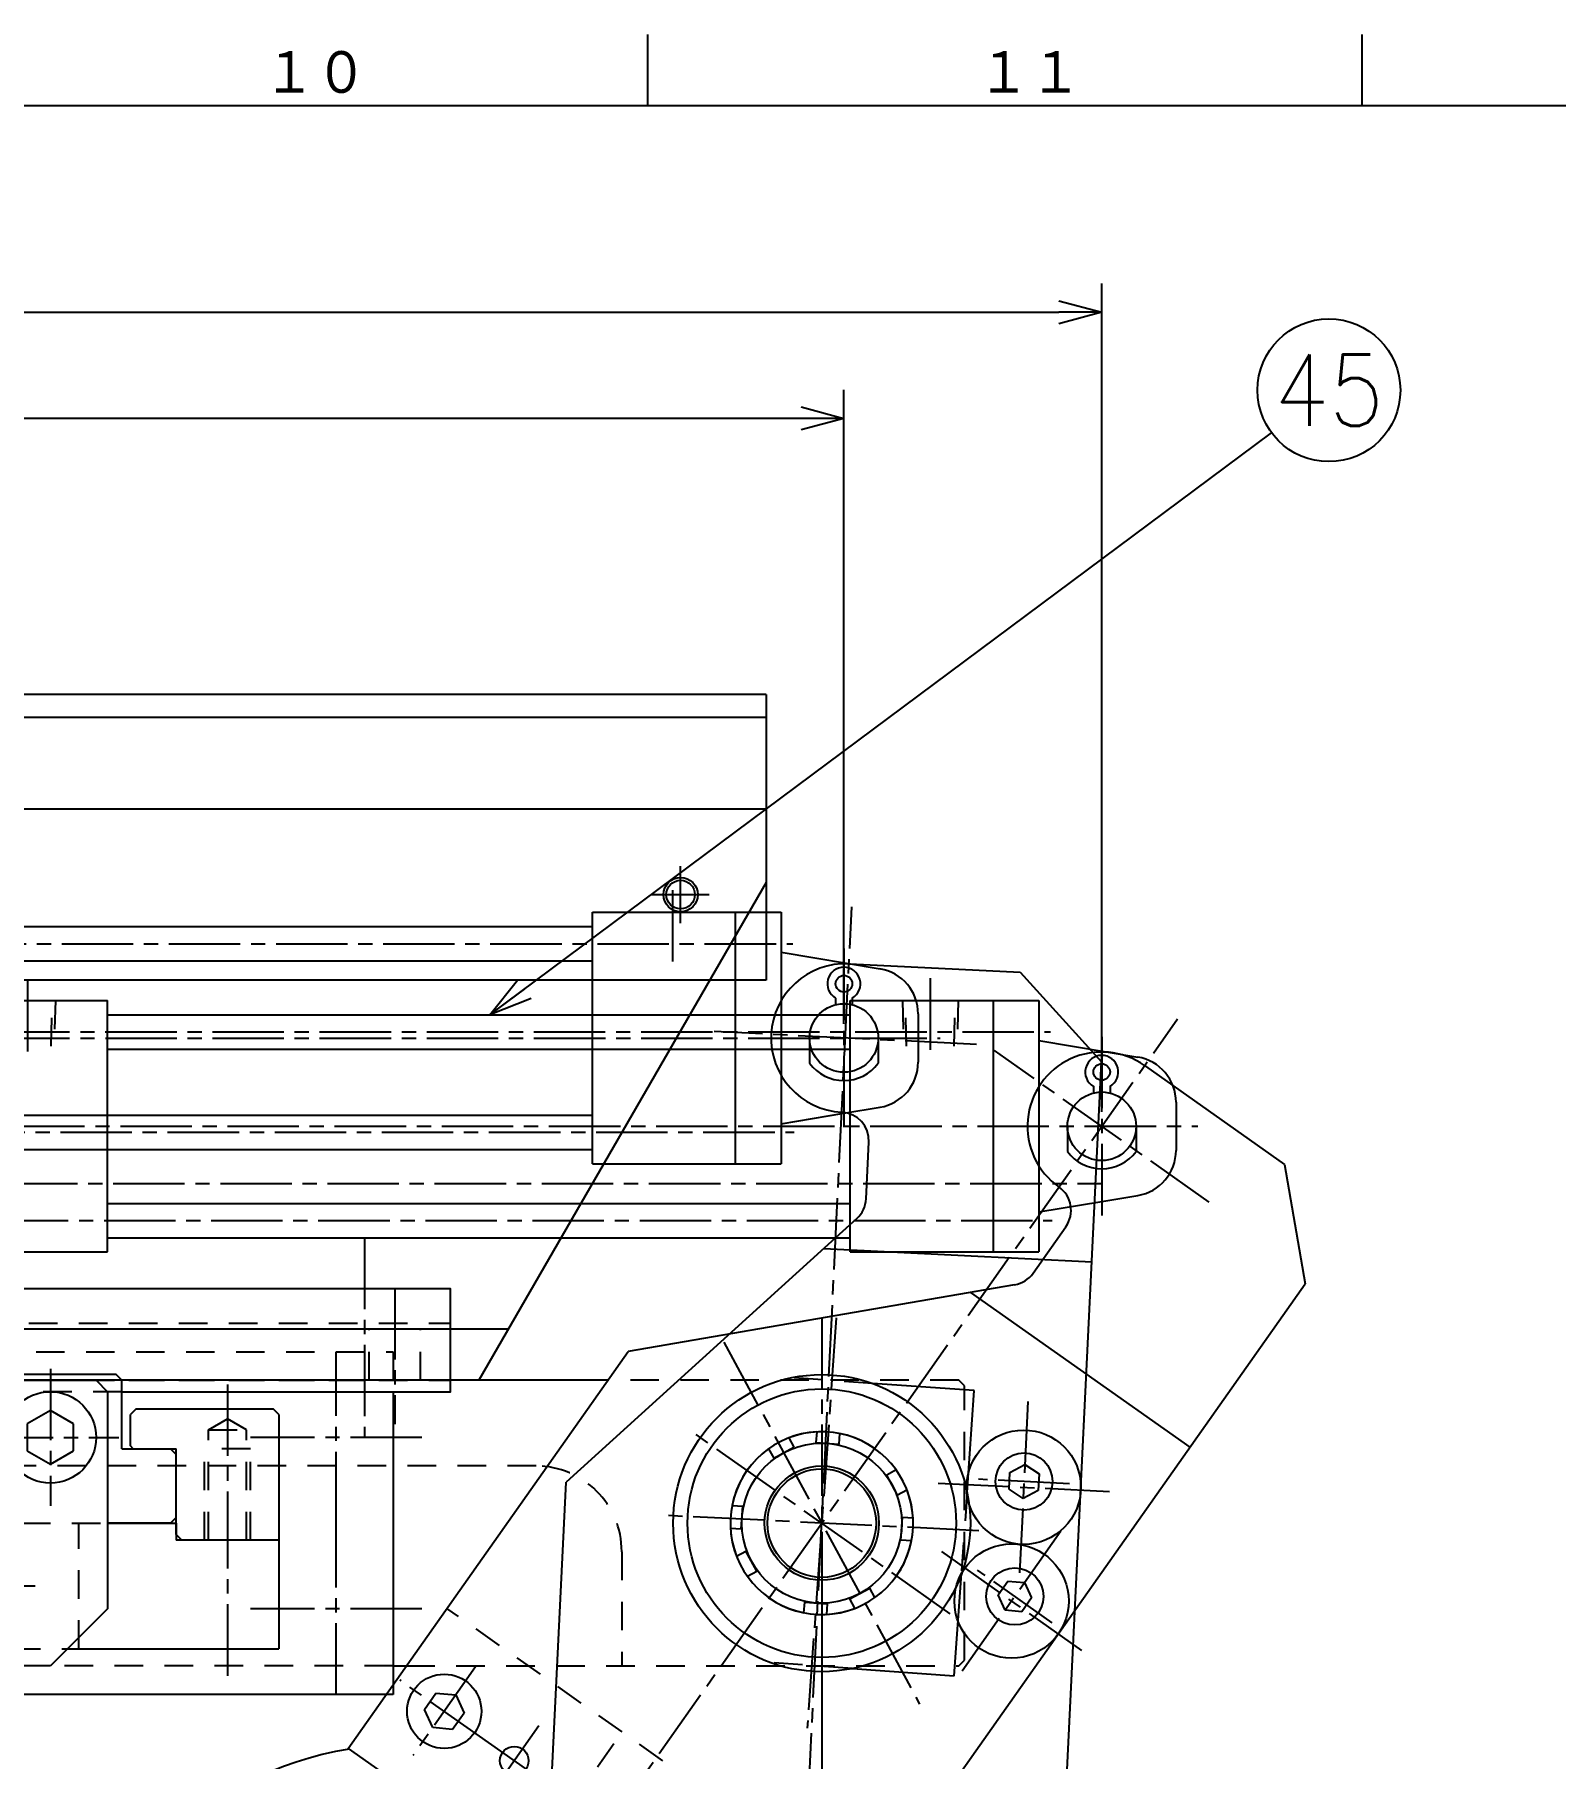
# Model space of a CAD drawing. Extents: x 0 to 2102, y 0 to 1485.
# Drawn here: x 1167.7 to 1433.9, y 1158.3 to 1460 of the extents above; entities that cross this region are included whole.
import ezdxf
from ezdxf.enums import TextEntityAlignment as Align

# ---------------------------------------------------------------- set-up
doc = ezdxf.new("R2010")
doc.units = 0
doc.header["$LTSCALE"] = 2.5
for name, pattern in [('GEN4A', [15, 10, -1, 1, -1, 1, -1]), ('GEN7A', [7.5, 5, -0.75, 1, -0.75]), ('HIDDEN2', [3.5, 2, -1.5])]:
    doc.linetypes.add(name, pattern=pattern)
doc.layers.get('0').update_dxf_attribs({"linetype": 'CONTINUOUS'})
doc.layers.get('DEFPOINTS').update_dxf_attribs({"linetype": 'CONTINUOUS'})
for name, color, linetype in [('2', 5, 'CONTINUOUS'), ('4', 3, 'CONTINUOUS'), ('4A', 3, 'GEN4A'), ('5', 3, 'CONTINUOUS'), ('7A', 4, 'GEN7A'), ('9', 3, 'HIDDEN2'), ('RAHM2', 1, 'CONTINUOUS')]:
    doc.layers.add(name, color=color, linetype=linetype)
doc.styles.add('DIMENSION', font='monotxt.shx', dxfattribs={"bigfont": 'bigfont.shx'})
doc.styles.get("Standard").update_dxf_attribs({"font": 'romans.shx', "width": 0.8, "bigfont": 'extfont.shx'})
doc.dimstyles.new('GEN-ISO', dxfattribs={"dimscale": 2.5, "dimtxt": 4, "dimasz": 3, "dimexe": 2, "dimexo": 1, "dimgap": 1, "dimtad": 3, "dimdec": 3, "dimrnd": 0.01, "dimdsep": 46, "dimtxsty": 'Standard', "dimblk": 'OPEN30', "dimcen": 0, "dimclrt": 52, "dimadec": 3, "dimazin": 2, "dimtp": 0.1, "dimtm": 0.1, "dimtfac": 0.6, "dimtdec": 3, "dimtmove": 2, "dimatfit": 3, "dimldrblk": 'OPEN30', "dimfxl": 1, "dimarcsym": 0})

# ---------------------------------------------------------------- blocks, each defined once
blk = doc.blocks.new('1A1ｸﾐｽﾞ')
at = {"layer": 'RAHM2', "color": 5, "linetype": 'Continuous'}
for p, q in [((510, 584), (510, 579)), ((560, 584), (560, 579)), ((826, 579), (25, 579))]:
    blk.add_line(p, q, dxfattribs=at)
for s, p in [('１０', (483.1, 579.6)), ('１１', (533.1, 579.6))]:
    blk.add_text(s, height=3.311, dxfattribs=at).set_placement(p)
at = {"layer": 'RAHM2', "color": 5, "linetype": 'Continuous', "width": 0.7}
for tag, p in [('HEADER3', (35, 566.01)), ('HEADER4', (54.75, 566)), ('HEADER15', (74.49, 566)), ('HEADER16', (94.43, 566))]:
    blk.add_attdef(tag, text='', height=6, dxfattribs=at).set_placement(p, align=Align.MIDDLE)
at = {"layer": 'RAHM2', "color": 7, "linetype": 'Continuous'}
blk.add_attdef('HEADER5', text='', height=2.5, dxfattribs=at).set_placement((63.69, 559.1), align=Align.BOTTOM_RIGHT)
for tag, height, width, p in [('HEADER1', 5, 0.9, (775.12, 45.15)), ('HEADER7', 5, 0.8, (590.38, 40.8)), ('GEN-TITLE-SCA', 4, 0.85, (677.79, 40.85)), ('HEADER2', 6, 0.9, (774.89, 36.68)), ('HEADER20', 3.2, 0.63, (46.91, 31.38)), ('HEADER17', 3.33, 0.8, (71.4, 31.2)), ('HEADER18', 3.5, 0.8, (92.57, 31.22)), ('HEADER11', 3.2, 0.63, (46.91, 24.38)), ('HEADER9', 3.33, 0.8, (71.4, 24.2)), ('HEADER10', 3.5, 0.8, (92.57, 24.22)), ('HEADER14', 3.31, 0.8, (542.54, 17.82))]:
    blk.add_attdef(tag, text='', height=height, dxfattribs=dict(at, width=width)).set_placement(p, align=Align.MIDDLE)
for tag, p in [('HEADER22', (648.45, 41.09)), ('HEADER21', (663.07, 41.09))]:
    blk.add_attdef(tag, text='', height=4, dxfattribs=at).set_placement(p, align=Align.MIDDLE)
at = {"layer": 'RAHM2', "color": 7, "linetype": 'Continuous', "width": 0.7}
blk.add_attdef('GEN-TITLE-DAT', text='', height=3.5, dxfattribs=at).set_placement((699.64, 39.1), align=Align.CENTER)
at = {"layer": 'RAHM2', "color": 5, "linetype": 'Continuous', "style": 'DIMENSION', "width": 1.2}
for tag, p in [('HEADER13', (629.56, 16.75)), ('HEADER12', (663.26, 16.72)), ('GEN-TITLE-DWG', (732.79, 16.74))]:
    blk.add_attdef(tag, text='', height=7.02, dxfattribs=at).set_placement(p, align=Align.BOTTOM_LEFT)
at = {"layer": 'RAHM2', "color": 5, "linetype": 'Continuous', "style": 'DIMENSION'}
blk.add_attdef('HEADER8', text='', height=7.02, dxfattribs=at).set_placement((824.64, 16.71), align=Align.BOTTOM_RIGHT)
at = {"layer": 'RAHM2', "color": 5, "linetype": 'Continuous'}
blk.add_attdef('HEADER6', text='', height=5.8, dxfattribs=at).set_placement((623.09, 17.7), align=Align.BOTTOM_RIGHT)
blk = doc.blocks.new('A$C283B3E0C')
at = {"layer": '2'}
for p, q in [((5, 29.5), (0, 24.5)), ((5, 29.5), (75, 29.5)), ((75, 29.5), (77, 27.5)), ((77, 27.5), (77, 7.5)), ((0, 24.5), (0, 10.5)), ((0, 10.5), (5, 5.5)), ((77, 7.5), (75, 5.5)), ((5, 5.5), (75, 5.5))]:
    blk.add_line(p, q, dxfattribs=at)
blk.add_circle((12, 17.5), 6, dxfattribs=at)
at = {"layer": '7A'}
blk.add_line((12, 35), (12, 0), dxfattribs=at)
at = {"layer": '9'}
for p, q in [((32, 29.5), (32, 5.5)), ((49, 21.8), (46.52, 17.5)), ((77, 21.8), (49, 21.8)), ((49, 21.8), (49, 13.2)), ((77, 22.5), (54, 22.5)), ((54, 22.5), (54, 12.5)), ((49, 13.2), (46.52, 17.5)), ((49, 13.2), (77, 13.2)), ((54, 12.5), (77, 12.5))]:
    blk.add_line(p, q, dxfattribs=at)
blk = doc.blocks.new('A$C38492236')
at = {"layer": '2'}
for p, q in [((188.5, 0), (188.5, 44.5)), ((188.5, 44.5), (193.5, 44.5)), ((193.5, 0), (193.5, 44.5)), ((193.5, 44.25), (241.5, 44.25)), ((203.5, 0.25), (203.5, 44.25)), ((241.5, 0.25), (241.5, 44.25)), ((371.5, 0.25), (371.5, 44.25)), ((371.5, 44.25), (404.5, 44.25)), ((396.5, 44.25), (396.5, 0.25)), ((404.5, 44.25), (404.5, 0.25)), ((188.5, 41.75), (186.5, 41.75)), ((186.5, 38.75), (186.5, 41.75)), ((241.5, 41.75), (371.5, 41.75)), ((186.5, 38.75), (186.5, 35.75)), ((404.5, 37.25), (421.82, 34.36)), ((188.5, 35.75), (186.5, 35.75)), ((241.5, 35.75), (371.5, 35.75)), ((188.5, 33), (193.5, 33)), ((415.5, 30.3), (415.5, 28.25)), ((88.5, 28.25), (188.5, 28.25)), ((414.05, 29.24), (414.05, 28.07)), ((416.95, 29.24), (416.95, 28.07)), ((428.5, 26.47), (428.5, 18.03)), ((409.5, 22.25), (409.5, 17.83)), ((421.5, 22.25), (421.5, 17.83)), ((88.5, 16.25), (188.5, 16.25)), ((415.5, 16.25), (415.5, 14.8)), ((188.5, 11.5), (193.5, 11.5)), ((404.5, 7.25), (415.5, 9.08)), ((415.5, 9.08), (421.82, 10.14)), ((188.5, 8.75), (186.5, 8.75)), ((186.5, 5.75), (186.5, 8.75)), ((241.5, 8.75), (371.5, 8.75)), ((186.5, 5.75), (186.5, 2.75)), ((188.5, 2.75), (186.5, 2.75)), ((193.5, 0.25), (241.5, 0.25)), ((241.5, 2.75), (371.5, 2.75)), ((371.5, 0.25), (404.5, 0.25)), ((188.5, 0), (193.5, 0))]:
    blk.add_line(p, q, dxfattribs=at)
blk.add_lwpolyline([(82.5, 12.44), (88.5, 12.44), (88.5, 32.06), (82.5, 32.06)], close=True, dxfattribs=at)
for centre, radius in [((415.5, 31.75), 1.45), ((415.5, 22.25), 6)]:
    blk.add_circle(centre, radius, dxfattribs=at)
for centre, radius, start, end in [((415.5, 31.75), 2.9, 300, 240.0001), ((420.5, 26.47), 8, 0, 80.5377), ((415.5, 22.25), 7.45, 216.3541, 323.6459), ((420.5, 18.03), 8, 279.4623, 0)]:
    blk.add_arc(centre, radius, start, end, dxfattribs=at)
at = {"layer": '4'}
for p, q in [((188.5, 40.75), (186.5, 40.75)), ((188.5, 36.75), (186.5, 36.75)), ((188.5, 7.75), (186.5, 7.75)), ((188.5, 3.75), (186.5, 3.75))]:
    blk.add_line(p, q, dxfattribs=at)
at = {"layer": '7A'}
for p, q in [((227.5, 47.85), (227.5, 34.11)), ((385.5, 48.15), (385.5, 34.41)), ((216.5, 44.25), (216.5, 0.25)), ((184.87, 38.75), (406.54, 38.75)), ((415.5, 37.9), (415.5, 6.04)), ((0, 22.25), (432.34, 22.25)), ((17.5, 12.25), (415.5, 12.25)), ((184.64, 5.75), (406.82, 5.75))]:
    blk.add_line(p, q, dxfattribs=at)
at = {"layer": '9'}
for p, q in [((222.64, 44.25), (222.85, 36.25)), ((223.35, 36.25), (223.14, 44.25)), ((231.65, 36.25), (231.86, 44.25)), ((232.37, 44.25), (232.15, 36.25)), ((380.63, 44.25), (380.85, 36.25)), ((381.35, 36.25), (381.13, 44.25)), ((389.65, 36.25), (389.87, 44.25)), ((390.36, 44.25), (390.15, 36.25))]:
    blk.add_line(p, q, dxfattribs=at)
at = {"layer": '2'}
blk.add_blockref('A$C283B3E0C', (5.5, 4.75), dxfattribs=at)
blk = doc.blocks.new('A$C693B192D')
at = {"layer": '2'}
for p, q in [((280, 50), (0, 50)), ((0, 50), (0, 0)), ((280, 50), (280, 0)), ((280, 46), (0, 46)), ((280, 0), (0, 0))]:
    blk.add_line(p, q, dxfattribs=at)
blk = doc.blocks.new('A$C28CC755A')
at = {"layer": '2'}
for points in [[(90, 50), (62.43, 50)], [(287.57, 50), (260, 50)], [(97.71, 0), (100, 0)], [(250, 0), (252.29, 0)]]:
    blk.add_lwpolyline(points, dxfattribs=at)
for centre in [(25, 25), (325, 25)]:
    blk.add_circle(centre, 14, dxfattribs=at)
at = {"layer": '9'}
for p, q in [((90, 50), (260, 50)), ((275, 35), (75, 35)), ((60, 20), (60, 0)), ((290, 20), (290, 0)), ((250, 0), (100, 0))]:
    blk.add_line(p, q, dxfattribs=at)
for points in [[(62.43, 50), (1, 50), (0, 49), (0, 1), (1, 0), (97.71, 0)], [(252.29, 0), (349, 0), (350, 1), (350, 49), (349, 50), (287.57, 50)]]:
    blk.add_lwpolyline(points, dxfattribs=at)
for centre, start, end in [((75, 20), 90, 180), ((275, 20), 0, 90)]:
    blk.add_arc(centre, 15, start, end, dxfattribs=at)
blk = doc.blocks.new('A$C114D5BFA')
at = {"layer": '2'}
for p, q in [((0, 12.9), (50.29, 100)), ((50.29, 100), (230.29, 100)), ((235.48, 91), (45.09, 91)), ((0, 0), (0, 12.9)), ((280, 0), (280, 13.9))]:
    blk.add_line(p, q, dxfattribs=at)
for points in [[(230.29, 100), (280, 13.9)], [(280, 0), (0, 0)]]:
    blk.add_lwpolyline(points, dxfattribs=at)
for centre in [(15, 15), (140, 15), (265, 15)]:
    blk.add_circle(centre, 2.5, dxfattribs=at)
at = {"layer": '4'}
for centre in [(15, 15), (140, 15), (265, 15)]:
    blk.add_circle(centre, 3, dxfattribs=at)
at = {"layer": '7A'}
for p, q in [((65, 83.88), (65, 107.67)), ((215, 83.88), (215, 107.67)), ((15, 20), (15, 10)), ((265, 20), (265, 10)), ((20, 15), (10, 15)), ((145, 15), (135, 15)), ((270, 15), (260, 15))]:
    blk.add_line(p, q, dxfattribs=at)
at = {"layer": '9'}
for p, q in [((60.5, 100), (60.5, 91)), ((69.5, 100), (69.5, 91)), ((210.5, 100), (210.5, 91)), ((219.5, 100), (219.5, 91))]:
    blk.add_line(p, q, dxfattribs=at)
blk = doc.blocks.new('A$C3E664858')
for p, q in [((105.94, 209.79), (108.5, 211.26)), ((108.5, 211.26), (111.05, 209.79)), ((105.94, 206.84), (105.94, 209.79)), ((111.05, 209.79), (111.05, 206.84)), ((108.5, 205.36), (105.94, 206.84)), ((111.05, 206.84), (108.5, 205.36)), ((35.47, 136.06), (38.5, 137.81)), ((35.47, 132.56), (35.47, 136.06)), ((38.5, 137.81), (41.53, 136.06)), ((41.53, 136.06), (41.53, 132.56)), ((38.5, 130.81), (35.47, 132.56)), ((41.53, 132.56), (38.5, 130.81))]:
    blk.add_line(p, q)
blk.add_circle((73.5, 199.31), 23.5)
at = {"layer": '2'}
for p, q in [((73.66, 297.31), (103.49, 297.31)), ((103.49, 297.31), (118.49, 282.31)), ((118.5, 119.31), (118.49, 282.31)), ((78.49, 256.38), (78.49, 266.31)), ((77.03, 252.85), (28.5, 204.31)), ((71.49, 247.31), (118.49, 247.31)), ((63.57, 211.86), (64.54, 210.25)), ((64.54, 210.25), (67.96, 212.32)), ((66.99, 213.93), (67.96, 212.32)), ((86.04, 209.24), (84.44, 208.27)), ((86.51, 204.85), (84.44, 208.27)), ((88.11, 205.82), (86.51, 204.85)), ((28.5, 119.31), (28.5, 204.31)), ((58.88, 192.8), (60.48, 193.77)), ((62.55, 190.35), (60.48, 193.77)), ((60.95, 189.38), (62.55, 190.35)), ((79.03, 186.3), (82.45, 188.37)), ((83.43, 186.76), (82.45, 188.37)), ((80, 184.69), (79.03, 186.3)), ((28.5, 119.31), (118.5, 119.31))]:
    blk.add_line(p, q, dxfattribs=at)
for centre, radius in [((73.5, 199.31), 26), ((108.5, 207.31), 10), ((108.5, 208.31), 5), ((73.5, 199.31), 10), ((38.5, 134.31), 6.5), ((53.5, 134.31), 2.5)]:
    blk.add_circle(centre, radius, dxfattribs=at)
for centre, radius, start, end in [((73.49, 284.31), 13, 90.002, 270.002), ((73.49, 266.31), 5, 0.002, 90.002), ((73.49, 256.38), 5, 315.002, 0.002), ((73.5, 199.31), 16, 38.3608, 113.9992), ((73.5, 199.31), 16, 128.3607, 203.9993), ((73.5, 199.31), 16, 308.3608, 23.9992), ((73.5, 199.31), 16, 218.3608, 293.9992), ((73.5, 74.31), 63.5, 134.875, 45.1275)]:
    blk.add_arc(centre, radius, start, end, dxfattribs=at)
at = {"layer": '4'}
blk.add_circle((73.5, 199.31), 9.5, dxfattribs=at)
at = {"layer": '4A'}
for p, q in [((81.94, 233.64), (66.66, 224.4)), ((91.19, 218.36), (81.94, 233.64)), ((107.83, 190.86), (98.58, 206.14)), ((92.55, 181.62), (107.83, 190.86))]:
    blk.add_line(p, q, dxfattribs=at)
at = {"layer": '7A'}
for p, q in [((73.5, 0), (73.49, 307.31)), ((96.49, 284.31), (50.49, 284.31)), ((54.86, 230.11), (92.13, 168.51)), ((108.49, 222.31), (108.5, 192.31)), ((116.5, 208.31), (100.5, 208.31)), ((93.5, 207.31), (123.5, 207.31)), ((101, 199.31), (46, 199.31)), ((38.5, 143.81), (38.5, 124.81)), ((53.5, 141.81), (53.5, 126.81)), ((48, 134.31), (29, 134.31)), ((46, 134.31), (61, 134.31))]:
    blk.add_line(p, q, dxfattribs=at)
at = {"layer": '9'}
for p, q in [((73.49, 297.31), (73.66, 297.31)), ((66.66, 224.4), (54.44, 217)), ((91.19, 218.36), (98.58, 206.14)), ((92.55, 181.62), (80.33, 174.22)), ((118.5, 149.31), (28.5, 149.31)), ((66, 106.81), (66, 149.31))]:
    blk.add_line(p, q, dxfattribs=at)
blk = doc.blocks.new('A$C3D771D33')
at = {"layer": '2'}
for p, q in [((24.85, 26), (2.85, 26)), ((24.85, 26), (25.85, 25)), ((25.85, 1), (25.85, 25)), ((18.85, 0.5), (18.85, 8)), ((18.85, 0.5), (19.35, 0)), ((25.85, 1), (24.85, 0)), ((19.35, 0), (24.85, 0))]:
    blk.add_line(p, q, dxfattribs=at)
blk.add_lwpolyline([(2.85, 26), (2.85, 9), (3.85, 8), (18.85, 8)], dxfattribs=at)
at = {"layer": '7A'}
blk.add_line((30.12, 17), (0, 17), dxfattribs=at)
at = {"layer": '9'}
for p, q in [((2.85, 21), (18.85, 21)), ((2.85, 20.32), (22.2, 20.32)), ((18.85, 21), (18.85, 13)), ((22.2, 20.32), (24.12, 17)), ((22.2, 13.68), (22.2, 20.32)), ((22.2, 13.68), (24.12, 17)), ((2.85, 13.68), (22.2, 13.68)), ((2.85, 13), (18.85, 13))]:
    blk.add_line(p, q, dxfattribs=at)
blk = doc.blocks.new('A$C2F27312D')
at = {"layer": '2'}
for p, q in [((0, 12), (1, 13)), ((9.5, 13), (1, 13)), ((64.5, 13), (73, 13)), ((73, 13), (74, 12)), ((0, 12), (0, 1)), ((74, 1), (74, 12)), ((1, 0), (0, 1)), ((12, 0), (1, 0)), ((73, 0), (62, 0)), ((74, 1), (73, 0))]:
    blk.add_line(p, q, dxfattribs=at)
blk.add_lwpolyline([(64.5, 13), (64.5, 25), (63.5, 26), (10.5, 26), (9.5, 25), (9.5, 13)], dxfattribs=at)
at = {"layer": '9'}
blk.add_line((64.5, 23), (9.5, 23), dxfattribs=at)
blk = doc.blocks.new('A$C32B774F7')
for p, q in [((70, 44.7), (65.93, 42.35)), ((65.93, 42.35), (65.93, 37.65)), ((74.07, 42.35), (70, 44.7)), ((74.07, 37.65), (74.07, 42.35)), ((100, 44.7), (95.93, 42.35)), ((95.93, 42.35), (95.93, 37.65)), ((104.07, 42.35), (100, 44.7)), ((104.07, 37.65), (104.07, 42.35)), ((65.93, 37.65), (70, 35.3)), ((70, 35.3), (74.07, 37.65)), ((95.93, 37.65), (100, 35.3)), ((100, 35.3), (104.07, 37.65))]:
    blk.add_line(p, q)
at = {"layer": '2'}
for p, q in [((58.5, 51), (57.5, 50)), ((60, 48), (62, 50)), ((62, 50), (108, 50)), ((108, 50), (110, 48)), ((60, 10), (60, 48)), ((110, 48), (110, 10)), ((75.26, 16.29), (82.71, 23.74)), ((87.29, 23.74), (94.74, 16.29)), ((70, 0), (60, 10)), ((75.26, 11.71), (82.71, 4.26)), ((94.74, 11.71), (87.29, 4.26)), ((110, 10), (100, 0)), ((100, 0), (70, 0))]:
    blk.add_line(p, q, dxfattribs=at)
blk.add_lwpolyline([(112.5, 48), (170, 48), (170, 66), (0, 66), (0, 48), (57.5, 48)], dxfattribs=at)
for centre, radius in [((70, 40), 8), ((100, 40), 8), ((85, 14), 10)]:
    blk.add_circle(centre, radius, dxfattribs=at)
at = {"layer": '7A'}
for p, q in [((70, 52), (70, 28)), ((100, 52), (100, 28)), ((58, 40), (82, 40)), ((88, 40), (112, 40)), ((72.32, 14), (97.34, 14))]:
    blk.add_line(p, q, dxfattribs=at)
at = {"layer": '9'}
blk.add_line((0, 60), (170, 60), dxfattribs=at)
at = {"layer": '2'}
blk.add_blockref('A$C2F27312D', (48, 25), dxfattribs=at)
blk = doc.blocks.new('A$C454D6ACE')
at = {"layer": '2'}
for p, q in [((5, 0), (5, 53)), ((155, 53), (155, 0)), ((43, 30), (55, 30)), ((105, 30), (117, 30)), ((25, 27), (25, 8)), ((43, 27), (25, 27)), ((135, 27), (117, 27)), ((135, 27), (135, 8)), ((25, 8), (62, 8)), ((98, 8), (135, 8)), ((155, 0), (5, 0))]:
    blk.add_line(p, q, dxfattribs=at)
for points in [[(43, 27), (43, 30)], [(117, 30), (117, 27)]]:
    blk.add_lwpolyline(points, dxfattribs=at)
at = {"layer": '7A'}
for p, q in [((15, 30), (15, 60)), ((145, 30), (145, 60)), ((30, 45), (0, 45)), ((160, 45), (130, 45)), ((15, 0), (15, 30)), ((145, 0), (145, 30)), ((30, 15), (0, 15)), ((160, 15), (130, 15))]:
    blk.add_line(p, q, dxfattribs=at)
at = {"layer": '9'}
for p, q in [((5, 60), (155, 60)), ((5, 53), (5, 60)), ((155, 60), (155, 53)), ((5, 55), (155, 55)), ((55, 30), (105, 30)), ((60, 8), (60, 30)), ((100, 8), (100, 30)), ((62, 8), (98, 8)), ((155, 5), (5, 5))]:
    blk.add_line(p, q, dxfattribs=at)
blk = doc.blocks.new('_Open30')
at = {"color": 0, "linetype": 'ByBlock', "lineweight": -2}
for p, q in [((-1, 0.268), (0, 0)), ((0, 0), (-1, -0.268)), ((0, 0), (-1, 0))]:
    blk.add_line(p, q, dxfattribs=at)
blk = doc.blocks.new('*D83')
at = {"layer": '5', "color": 0, "lineweight": -2, "transparency": 16777216}
for p, q in [((1001.37, 1286.87), (1001.37, 1397.8)), ((1309.37, 1286.87), (1309.37, 1397.8)), ((1301.87, 1392.8), (1008.87, 1392.8))]:
    blk.add_line(p, q, dxfattribs=at)
at = {"layer": 'DEFPOINTS', "color": 0, "transparency": 16777216}
for p in [(1001.37, 1392.8), (1001.37, 1284.37), (1309.37, 1284.37)]:
    blk.add_point(p, dxfattribs=at)
at = {"layer": '5', "color": 0, "lineweight": -2, "transparency": 16777216, "xscale": 7.5, "yscale": 7.5, "zscale": 7.5, "rotation": 180}
blk.add_blockref('_Open30', (1001.37, 1392.8), dxfattribs=at)
at = {"layer": '5', "color": 0, "lineweight": -2, "transparency": 16777216, "xscale": 7.5, "yscale": 7.5, "zscale": 7.5}
blk.add_blockref('_Open30', (1309.37, 1392.8), dxfattribs=at)
at = {"layer": '5', "color": 52, "transparency": 16777216, "insert": (1155.37, 1400.3), "char_height": 10, "attachment_point": 5}
blk.add_mtext('308', dxfattribs=at)
blk = doc.blocks.new('*D84')
at = {"layer": '5', "color": 0, "lineweight": -2, "transparency": 16777216}
for p, q in [((956.5, 1271.42), (956.5, 1416.39)), ((1354.5, 1271.42), (1354.5, 1416.39)), ((964, 1411.39), (1347, 1411.39))]:
    blk.add_line(p, q, dxfattribs=at)
at = {"layer": 'DEFPOINTS', "color": 0, "transparency": 16777216}
for p in [(1354.5, 1411.39), (956.5, 1268.92), (1354.5, 1268.92)]:
    blk.add_point(p, dxfattribs=at)
at = {"layer": '5', "color": 0, "lineweight": -2, "transparency": 16777216, "xscale": 7.5, "yscale": 7.5, "zscale": 7.5, "rotation": 180}
blk.add_blockref('_Open30', (956.5, 1411.39), dxfattribs=at)
at = {"layer": '5', "color": 0, "lineweight": -2, "transparency": 16777216, "xscale": 7.5, "yscale": 7.5, "zscale": 7.5}
blk.add_blockref('_Open30', (1354.5, 1411.39), dxfattribs=at)
at = {"layer": '5', "color": 52, "transparency": 16777216, "insert": (1155.5, 1418.89), "char_height": 10, "attachment_point": 5}
blk.add_mtext('398', dxfattribs=at)
blk = doc.blocks.new('*D88')
at = {"layer": '5', "color": 0, "lineweight": -2, "transparency": 16777216}
for p, q in [((1005.5, 1196.97), (1005.5, 940.22)), ((1305.5, 1196.97), (1305.5, 940.22)), ((1013, 945.22), (1298, 945.22))]:
    blk.add_line(p, q, dxfattribs=at)
at = {"layer": 'DEFPOINTS', "color": 0, "transparency": 16777216}
for p in [(1005.5, 1199.47), (1305.5, 1199.47), (1305.5, 945.22)]:
    blk.add_point(p, dxfattribs=at)
at = {"layer": '5', "color": 0, "lineweight": -2, "transparency": 16777216, "xscale": 7.5, "yscale": 7.5, "zscale": 7.5, "rotation": 180}
blk.add_blockref('_Open30', (1005.5, 945.22), dxfattribs=at)
at = {"layer": '5', "color": 0, "lineweight": -2, "transparency": 16777216, "xscale": 7.5, "yscale": 7.5, "zscale": 7.5}
blk.add_blockref('_Open30', (1305.5, 945.22), dxfattribs=at)
at = {"layer": '5', "color": 52, "transparency": 16777216, "insert": (1155.5, 952.72), "char_height": 10, "attachment_point": 5}
blk.add_mtext('300', dxfattribs=at)
blk = doc.blocks.new('GENBALLOON1')
blk.add_circle((0, 0), 5)
at = {"flags": 1}
blk.add_attdef('GEN_PARENT', text='', height=2.5, dxfattribs=at).set_placement((0, 0), align=Align.MIDDLE)
blk.add_attdef('REF_NO', text='', height=3.5).set_placement((0, 0), align=Align.MIDDLE)
at = {"color": 7, "flags": 1}
for tag, p in [('5GENINF', (6.43, 0.96)), ('6GENINF', (6.43, 0.63)), ('7GENINF', (6.43, 0.3)), ('8GENINF', (6.43, -0.04)), ('9GENINF', (6.43, -0.37)), ('10GENINF', (6.43, -0.7)), ('11GENINF', (6.43, -1)), ('12GENINF', (6.43, -1.34)), ('3GENINF', (6.43, -2.34)), ('13GENINF', (6.43, -1.67)), ('14GENINF', (6.43, -2)), ('4GENINF', (6.43, -2.67)), ('15GENINF', (6.43, -3)), ('16GENINF', (6.43, -3.34)), ('17GENINF', (6.43, -3.7)), ('20GENINF', (6.43, -4.7)), ('18GENINF', (6.43, -4.04)), ('19GENINF', (6.43, -4.37)), ('21GENINF', (6.43, -5.04)), ('22GENINF', (6.43, -5.37))]:
    blk.add_attdef(tag, p, '', height=0.2, dxfattribs=at)
blk = doc.blocks.new('A$C07B92786')
at = {"layer": '4'}
for p, q in [((108.5, 0), (108.5, 44.5)), ((108.5, 44.5), (113.5, 44.5)), ((113.5, 0), (113.5, 44.5)), ((113.5, 44.25), (161.5, 44.25)), ((123.5, 0.25), (123.5, 44.25)), ((161.5, 0.25), (161.5, 44.25)), ((291.5, 44.25), (324.5, 44.25)), ((291.5, 0.25), (291.5, 44.25)), ((316.5, 44.25), (316.5, 0.25)), ((324.5, 44.25), (324.5, 0.25)), ((108.5, 41.75), (106.5, 41.75)), ((106.5, 38.75), (106.5, 41.75)), ((108.5, 40.75), (106.5, 40.75)), ((161.5, 41.75), (291.5, 41.75)), ((106.5, 38.75), (106.5, 35.75)), ((108.5, 36.75), (106.5, 36.75)), ((324.5, 37.25), (341.82, 34.36)), ((28.82, 34.25), (92.5, 34.25)), ((92.5, 34.25), (92.5, 10.25)), ((108.5, 35.75), (106.5, 35.75)), ((161.5, 35.75), (291.5, 35.75)), ((92.5, 32.06), (98.5, 32.06)), ((98.5, 32.06), (98.5, 12.44)), ((108.5, 33), (113.5, 33)), ((335.5, 30.3), (335.5, 28.25)), ((98.5, 28.25), (108.5, 28.25)), ((334.05, 29.24), (334.05, 28.07)), ((336.95, 29.24), (336.95, 28.07)), ((348.5, 26.47), (348.5, 18.03)), ((329.5, 22.25), (329.5, 17.83)), ((341.5, 22.25), (341.5, 17.83)), ((98.5, 16.25), (108.5, 16.25)), ((335.5, 16.25), (335.5, 14.8)), ((92.5, 12.44), (98.5, 12.44)), ((28.95, 10.25), (92.5, 10.25)), ((108.5, 11.5), (113.5, 11.5)), ((324.5, 7.25), (335.5, 9.08)), ((335.5, 9.08), (341.82, 10.14)), ((108.5, 8.75), (106.5, 8.75)), ((106.5, 5.75), (106.5, 8.75)), ((108.5, 7.75), (106.5, 7.75)), ((161.5, 8.75), (291.5, 8.75)), ((106.5, 5.75), (106.5, 2.75)), ((108.5, 3.75), (106.5, 3.75)), ((108.5, 2.75), (106.5, 2.75)), ((108.5, 0), (113.5, 0)), ((113.5, 0.25), (161.5, 0.25)), ((161.5, 2.75), (291.5, 2.75)), ((291.5, 0.25), (324.5, 0.25))]:
    blk.add_line(p, q, dxfattribs=at)
for centre, radius in [((27.5, 22.25), 12), ((335.5, 31.75), 1.45), ((27.5, 22.25), 6), ((335.5, 22.25), 6)]:
    blk.add_circle(centre, radius, dxfattribs=at)
for centre, radius, start, end in [((335.5, 31.75), 2.9, 300, 240.0001), ((340.5, 26.47), 8, 0, 80.5377), ((335.5, 22.25), 7.45, 216.3541, 323.6459), ((340.5, 18.03), 8, 279.4623, 0)]:
    blk.add_arc(centre, radius, start, end, dxfattribs=at)
at = {"layer": '7A'}
for p, q in [((147.5, 47.85), (147.5, 34.11)), ((305.5, 48.15), (305.5, 34.41)), ((27.5, 39.75), (27.5, 4.75)), ((104.87, 38.75), (326.54, 38.75)), ((335.5, 37.9), (335.5, 6.04)), ((0, 22.25), (352.34, 22.25)), ((104.64, 5.75), (326.82, 5.75))]:
    blk.add_line(p, q, dxfattribs=at)
blk = doc.blocks.new('A$C454223F9')
at = {"layer": '4'}
for p, q in [((298.86, 222.73), (328.65, 221.28)), ((328.65, 221.28), (342.91, 205.57)), ((334.99, 42.76), (342.91, 205.57)), ((301.69, 181.61), (302.18, 191.53)), ((300.06, 178.15), (249.22, 132.03)), ((294.26, 172.89), (341.21, 170.61)), ((288.14, 139.77), (289.03, 138.12)), ((284.62, 137.87), (285.51, 136.22)), ((285.51, 136.22), (289.03, 138.12)), ((306.94, 134.16), (305.29, 133.27)), ((307.19, 129.75), (305.29, 133.27)), ((326.7, 130.79), (326.84, 133.74)), ((326.84, 133.74), (329.47, 135.09)), ((329.47, 135.09), (331.95, 133.49)), ((331.95, 133.49), (331.8, 130.54)), ((245.09, 47.13), (249.22, 132.03)), ((308.84, 130.64), (307.19, 129.75)), ((329.18, 129.19), (326.7, 130.79)), ((331.8, 130.54), (329.18, 129.19)), ((279.01, 119.06), (280.66, 119.95)), ((282.56, 116.44), (280.66, 119.95)), ((280.91, 115.54), (282.56, 116.44)), ((298.82, 111.59), (302.34, 113.49)), ((303.23, 111.84), (302.34, 113.49)), ((299.72, 109.94), (298.82, 111.59))]:
    blk.add_line(p, q, dxfattribs=at)
for centre, radius in [((293.93, 124.85), 26), ((293.93, 124.85), 23.5), ((329.27, 131.14), 10), ((329.32, 132.14), 5), ((293.93, 124.85), 10)]:
    blk.add_circle(centre, radius, dxfattribs=at)
for centre, radius, start, end in [((298.06, 209.75), 13, 87.215, 267.215), ((297.18, 191.77), 5, 357.215, 87.215), ((296.7, 181.86), 5, 312.215, 357.215), ((293.93, 124.85), 16, 35.5738, 111.2122), ((293.93, 124.85), 16, 125.5737, 201.2123), ((293.93, 124.85), 16, 305.5738, 21.2122), ((293.93, 124.85), 16, 215.5738, 291.2122)]:
    blk.add_arc(centre, radius, start, end, dxfattribs=at)
at = {"layer": '7A'}
for p, q in [((284.24, -74.22), (299.17, 232.72)), ((321.03, 208.63), (275.08, 210.87)), ((276.81, 156.52), (311.05, 93.18)), ((330, 146.12), (328.55, 116.16)), ((314.29, 131.87), (344.26, 130.41)), ((337.31, 131.75), (321.33, 132.53)), ((321.39, 123.52), (266.46, 126.19))]:
    blk.add_line(p, q, dxfattribs=at)
at = {"layer": '2'}
blk.add_blockref('A$C07B92786', (-37.7, 187.5), dxfattribs=at)
at = {"layer": '4', "flags": 9}
for p, rotation in [((33.26, 36.66), 182.785), ((33.26, 36.66), 182.785), ((-36.66, 33.26), 182.785), ((-36.66, 33.26), 182.785), ((36.66, -33.26), 182.785), ((36.66, -33.26), 182.785), ((-33.26, -36.66), 182.785), ((-33.26, -36.66), 182.785), ((-33.26, -36.66), 182.785), ((27.45, -49.73), 92.785), ((27.45, -49.73), 92.785), ((-22.49, -52.15), 92.785), ((-22.49, -52.15), 92.785)]:
    blk.add_attdef('POWER_DIM', p, '', height=0.2, rotation=rotation, dxfattribs=at)
blk = doc.blocks.new('A$C647E44A0')
at = {"layer": '4'}
for p, q in [((298.86, 222.73), (328.65, 221.28)), ((328.65, 221.28), (342.91, 205.57)), ((334.99, 42.76), (342.91, 205.57)), ((301.69, 181.61), (302.18, 191.53)), ((300.06, 178.15), (249.22, 132.03)), ((294.26, 172.89), (341.21, 170.61)), ((288.14, 139.77), (289.03, 138.12)), ((284.62, 137.87), (285.51, 136.22)), ((285.51, 136.22), (289.03, 138.12)), ((306.94, 134.16), (305.29, 133.27)), ((307.19, 129.75), (305.29, 133.27)), ((326.7, 130.79), (326.84, 133.74)), ((326.84, 133.74), (329.47, 135.09)), ((329.47, 135.09), (331.95, 133.49)), ((331.95, 133.49), (331.8, 130.54)), ((245.09, 47.13), (249.22, 132.03)), ((308.84, 130.64), (307.19, 129.75)), ((329.18, 129.19), (326.7, 130.79)), ((331.8, 130.54), (329.18, 129.19)), ((279.01, 119.06), (280.66, 119.95)), ((282.56, 116.44), (280.66, 119.95)), ((280.91, 115.54), (282.56, 116.44)), ((298.82, 111.59), (302.34, 113.49)), ((303.23, 111.84), (302.34, 113.49)), ((299.72, 109.94), (298.82, 111.59))]:
    blk.add_line(p, q, dxfattribs=at)
for centre, radius in [((293.93, 124.85), 26), ((293.93, 124.85), 23.5), ((329.27, 131.14), 10), ((329.32, 132.14), 5), ((293.93, 124.85), 10)]:
    blk.add_circle(centre, radius, dxfattribs=at)
for centre, radius, start, end in [((298.06, 209.75), 13, 87.215, 267.215), ((297.18, 191.77), 5, 357.215, 87.215), ((296.7, 181.86), 5, 312.215, 357.215), ((293.93, 124.85), 16, 35.5738, 111.2122), ((293.93, 124.85), 16, 125.5737, 201.2123), ((293.93, 124.85), 16, 305.5738, 21.2122), ((293.93, 124.85), 16, 215.5738, 291.2122)]:
    blk.add_arc(centre, radius, start, end, dxfattribs=at)
at = {"layer": '7A'}
for p, q in [((284.24, -74.22), (299.17, 232.72)), ((321.03, 208.63), (275.08, 210.87)), ((276.81, 156.52), (311.05, 93.18)), ((330, 146.12), (328.55, 116.16)), ((314.29, 131.87), (344.26, 130.41)), ((337.31, 131.75), (321.33, 132.53)), ((321.39, 123.52), (266.46, 126.19))]:
    blk.add_line(p, q, dxfattribs=at)
at = {"layer": '2'}
blk.add_blockref('A$C07B92786', (-37.7, 187.5), dxfattribs=at)
at = {"layer": '4', "flags": 9}
for p in [(33.26, 36.66), (33.26, 36.66), (-36.66, 33.26), (-36.66, 33.26), (36.66, -33.26), (36.66, -33.26), (-33.26, -36.66), (-33.26, -36.66), (-33.26, -36.66)]:
    blk.add_attdef('POWER_DIM', p, '', height=0.2, rotation=182.785, dxfattribs=at)

msp = doc.modelspace()

# ---------------------------------------------------------------- linework, layer by layer
at = {"layer": '7A'}
for p, q in [((1225.497, 1249.4214), (1225.497, 1214.4664)), ((1305.497, 1235.4664), (1305.497, 1163.4664)), ((1201.497, 1204.0101), (1201.497, 1171.7643))]:
    msp.add_line(p, q, dxfattribs=at)

# ---------------------------------------------------------------- block references
at = {"layer": '2', "xscale": 2.5, "yscale": 2.5, "zscale": 2.5}
msp.add_blockref('1A1ｸﾐｽﾞ', (0, 0), dxfattribs=at)
at = {"layer": '2'}
for name, p in [('A$C693B192D', (1015.7858, 1294.4664)), ('A$C454223F9', (1011.5706, 1074.614)), ('A$C647E44A0', (1011.5706, 1074.614)), ('A$C38492236', (938.997, 1246.6714)), ('A$C32B774F7', (1070.497, 1174.4664)), ('A$C454D6ACE', (1075.497, 1169.4664)), ('A$C28CC755A', (980.497, 1174.4664))]:
    msp.add_blockref(name, p, dxfattribs=at)
for name, p, rotation in [('A$C3E664858', (1130.5416, 1078.982), 324.7950000000001), ('A$C114D5BFA', (1295.7858, 1324.4664), 180)]:
    msp.add_blockref(name, p, dxfattribs=dict(at, rotation=rotation))
at = {"layer": '2', "xscale": -1, "rotation": 270}
msp.add_blockref('A$C3D771D33', (1184.497, 1193.6202), dxfattribs=at)
at = {"layer": '5'}
ref = msp.add_blockref('GENBALLOON1', (1394.2547, 1397.7384), dxfattribs=dict(at, xscale=2.5, yscale=2.5, zscale=2.5))
ref.add_attrib('REF_NO', '45', dxfattribs={"color": 7, "height": 12.5, "width": 0.9}).set_placement((1394.2547, 1397.7384), align=Align.MIDDLE_CENTER)

# ---------------------------------------------------------------- dimensions: what is measured, and where the dimension line sits
for base, p1, p2, picture, middle in [((1354.497, 1411.3859), (956.497, 1268.9214), (1354.497, 1268.9214), '*D84', (1155.497, 1418.8859)), ((1001.367, 1392.7997), (1309.367, 1284.366), (1001.367, 1284.366), '*D83', (1155.367, 1400.2997)), ((1305.497, 945.2152), (1005.497, 1199.4664), (1305.497, 1199.4664), '*D88', (1155.497, 952.7152))]:
    dim = msp.add_linear_dim(base=base, p1=p1, p2=p2, dimstyle='GEN-ISO', dxfattribs=at)
    dim.commit()
    dim.dimension.update_dxf_attribs({"geometry": picture, "text_midpoint": middle})

# ---------------------------------------------------------------- leaders
msp.add_leader([(1247.4316, 1288.4214), (1384.2285, 1390.2735)], dimstyle='GEN-ISO', dxfattribs=at)

doc.saveas('drawing.dxf')
